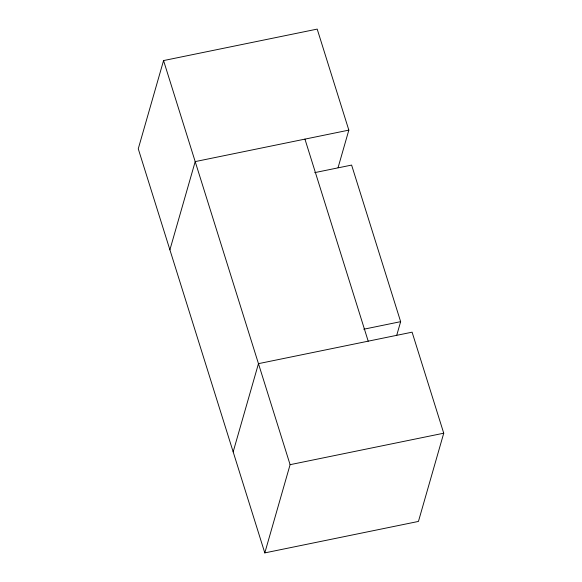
<?xml version="1.0" encoding="UTF-8"?>
<svg xmlns="http://www.w3.org/2000/svg" width="582" height="582" viewBox="0 0 582 582"><rect width="100%" height="100%" fill="white"/><g stroke="black" fill="none" stroke-linecap="round" stroke-linejoin="round"><path stroke-width="0.87" d="M338.062 167.689L348.836 130.128L317.197 29.1L163.557 60.572L138.261 148.796L264.803 552.9L418.443 521.428L443.739 433.204L412.1 332.177L258.466 363.655L233.164 451.872M169.9 249.823L195.196 161.6L348.836 130.128M264.803 552.9L290.098 464.676L163.557 60.572M396.786 335.108L400.642 321.664L351.608 165.077L314.731 172.628M363.765 329.223L400.642 321.664M290.098 464.676L443.739 433.204M304.939 139.12L368.202 341.168"/></g></svg>
